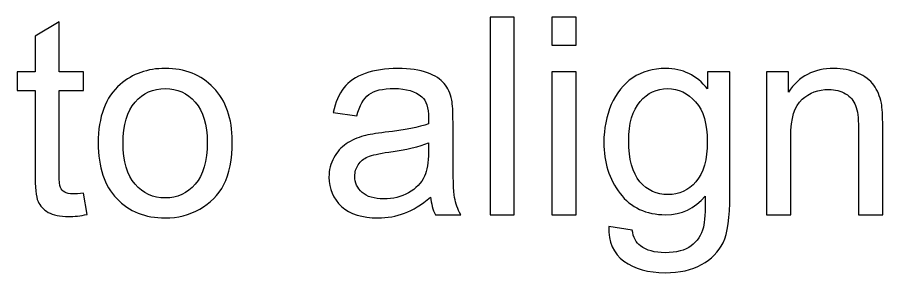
# Model space of a CAD drawing. Header units: centimetres. Extents: x -233 to -82, y 123 to 153.
# Drawn here: x -161.864 to -160.757, y 149.062 to 149.388 of the extents above; entities that cross this region are included whole.
import ezdxf

# ---------------------------------------------------------------- set-up
doc = ezdxf.new("R2010")
doc.units = ezdxf.units.CM
doc.header["$MEASUREMENT"] = 0
doc.layers.add('layer 1', color=7, linetype='Continuous')

msp = doc.modelspace()

# ---------------------------------------------------------------- linework, layer by layer
at = {"layer": 'layer 1'}
for points, knots in [([(-161.7789, 149.16365), (-161.7789, 149.16365), (-161.7745, 149.13625), (-161.7745, 149.13625), (-161.7745, 149.13625), (-161.7832, 149.13445), (-161.791, 149.13355), (-161.7979, 149.13355), (-161.7979, 149.13355), (-161.8092, 149.13355), (-161.8179, 149.13535), (-161.8241, 149.13895), (-161.8241, 149.13895), (-161.8303, 149.14245), (-161.8347, 149.14715), (-161.8372, 149.15295), (-161.8372, 149.15295), (-161.8397, 149.15875), (-161.841, 149.17095), (-161.841, 149.18955), (-161.841, 149.18955), (-161.841, 149.18955), (-161.841, 149.29475), (-161.841, 149.29475), (-161.841, 149.29475), (-161.841, 149.29475), (-161.8637, 149.29475), (-161.8637, 149.29475), (-161.8637, 149.29475), (-161.8637, 149.29475), (-161.8637, 149.31885), (-161.8637, 149.31885), (-161.8637, 149.31885), (-161.8637, 149.31885), (-161.841, 149.31885), (-161.841, 149.31885), (-161.841, 149.31885), (-161.841, 149.31885), (-161.841, 149.36415), (-161.841, 149.36415), (-161.841, 149.36415), (-161.841, 149.36415), (-161.8101, 149.38275), (-161.8101, 149.38275), (-161.8101, 149.38275), (-161.8101, 149.38275), (-161.8101, 149.31885), (-161.8101, 149.31885), (-161.8101, 149.31885), (-161.8101, 149.31885), (-161.7789, 149.31885), (-161.7789, 149.31885), (-161.7789, 149.31885), (-161.7789, 149.31885), (-161.7789, 149.29475), (-161.7789, 149.29475), (-161.7789, 149.29475), (-161.7789, 149.29475), (-161.8101, 149.29475), (-161.8101, 149.29475), (-161.8101, 149.29475), (-161.8101, 149.29475), (-161.8101, 149.18775), (-161.8101, 149.18775), (-161.8101, 149.18775), (-161.8101, 149.17895), (-161.8096, 149.17325), (-161.8085, 149.17075), (-161.8085, 149.17075), (-161.8074, 149.16825), (-161.8056, 149.16625), (-161.8031, 149.16475), (-161.8031, 149.16475), (-161.8006, 149.16325), (-161.7971, 149.16245), (-161.7926, 149.16245), (-161.7926, 149.16245), (-161.7891, 149.16245), (-161.7846, 149.16285), (-161.7789, 149.16365)], [0, 0, 0, 0, 0.047619, 0.047619, 0.047619, 0.047619, 0.0952381, 0.0952381, 0.0952381, 0.0952381, 0.1428571, 0.1428571, 0.1428571, 0.1428571, 0.1904762, 0.1904762, 0.1904762, 0.1904762, 0.2380952, 0.2380952, 0.2380952, 0.2380952, 0.2857143, 0.2857143, 0.2857143, 0.2857143, 0.3333333, 0.3333333, 0.3333333, 0.3333333, 0.3809524, 0.3809524, 0.3809524, 0.3809524, 0.4285714, 0.4285714, 0.4285714, 0.4285714, 0.4761905, 0.4761905, 0.4761905, 0.4761905, 0.5238095, 0.5238095, 0.5238095, 0.5238095, 0.5714286, 0.5714286, 0.5714286, 0.5714286, 0.6190476, 0.6190476, 0.6190476, 0.6190476, 0.6666667, 0.6666667, 0.6666667, 0.6666667, 0.7142857, 0.7142857, 0.7142857, 0.7142857, 0.7619048, 0.7619048, 0.7619048, 0.7619048, 0.8095238, 0.8095238, 0.8095238, 0.8095238, 0.8571429, 0.8571429, 0.8571429, 0.8571429, 0.9047619, 0.9047619, 0.9047619, 0.9047619, 1, 1, 1, 1]), ([(-161.2589, 149.13595), (-161.2589, 149.13595), (-161.2589, 149.38845), (-161.2589, 149.38845), (-161.2589, 149.38845), (-161.2589, 149.38845), (-161.2279, 149.38845), (-161.2279, 149.38845), (-161.2279, 149.38845), (-161.2279, 149.38845), (-161.2279, 149.13595), (-161.2279, 149.13595), (-161.2279, 149.13595), (-161.2279, 149.13595), (-161.2589, 149.13595), (-161.2589, 149.13595)], [0, 0, 0, 0, 0.2, 0.2, 0.2, 0.2, 0.4, 0.4, 0.4, 0.4, 0.6, 0.6, 0.6, 0.6, 1, 1, 1, 1]), ([(-161.1797, 149.35285), (-161.1797, 149.35285), (-161.1797, 149.38845), (-161.1797, 149.38845), (-161.1797, 149.38845), (-161.1797, 149.38845), (-161.1487, 149.38845), (-161.1487, 149.38845), (-161.1487, 149.38845), (-161.1487, 149.38845), (-161.1487, 149.35285), (-161.1487, 149.35285), (-161.1487, 149.35285), (-161.1487, 149.35285), (-161.1797, 149.35285), (-161.1797, 149.35285)], [0, 0, 0, 0, 0.2, 0.2, 0.2, 0.2, 0.4, 0.4, 0.4, 0.4, 0.6, 0.6, 0.6, 0.6, 1, 1, 1, 1]), ([(-161.7602, 149.22745), (-161.7602, 149.26135), (-161.7508, 149.28635), (-161.7319, 149.30265), (-161.7319, 149.30265), (-161.7162, 149.31625), (-161.697, 149.32305), (-161.6744, 149.32305), (-161.6744, 149.32305), (-161.6493, 149.32305), (-161.6287, 149.31485), (-161.6127, 149.29835), (-161.6127, 149.29835), (-161.5968, 149.28185), (-161.5888, 149.25905), (-161.5888, 149.23005), (-161.5888, 149.23005), (-161.5888, 149.20645), (-161.5923, 149.18795), (-161.5994, 149.17445), (-161.5994, 149.17445), (-161.6065, 149.16095), (-161.6167, 149.15055), (-161.6302, 149.14305), (-161.6302, 149.14305), (-161.6437, 149.13555), (-161.6585, 149.13185), (-161.6744, 149.13185), (-161.6744, 149.13185), (-161.7, 149.13185), (-161.7207, 149.14005), (-161.7365, 149.15645), (-161.7365, 149.15645), (-161.7523, 149.17285), (-161.7602, 149.19655), (-161.7602, 149.22745)], [0, 0, 0, 0, 0.1, 0.1, 0.1, 0.1, 0.2, 0.2, 0.2, 0.2, 0.3, 0.3, 0.3, 0.3, 0.4, 0.4, 0.4, 0.4, 0.5, 0.5, 0.5, 0.5, 0.6, 0.6, 0.6, 0.6, 0.7, 0.7, 0.7, 0.7, 0.8, 0.8, 0.8, 0.8, 1, 1, 1, 1]), ([(-161.3351, 149.15855), (-161.3466, 149.14875), (-161.3576, 149.14185), (-161.3682, 149.13785), (-161.3682, 149.13785), (-161.3789, 149.13385), (-161.3903, 149.13185), (-161.4024, 149.13185), (-161.4024, 149.13185), (-161.4225, 149.13185), (-161.438, 149.13675), (-161.4488, 149.14655), (-161.4488, 149.14655), (-161.4596, 149.15635), (-161.465, 149.16885), (-161.465, 149.18415), (-161.465, 149.18415), (-161.465, 149.19315), (-161.4629, 149.20135), (-161.4588, 149.20875), (-161.4588, 149.20875), (-161.4547, 149.21615), (-161.4494, 149.22205), (-161.4428, 149.22655), (-161.4428, 149.22655), (-161.4362, 149.23105), (-161.4288, 149.23445), (-161.4205, 149.23675), (-161.4205, 149.23675), (-161.4144, 149.23835), (-161.4053, 149.23985), (-161.393, 149.24135), (-161.393, 149.24135), (-161.3679, 149.24435), (-161.3495, 149.24795), (-161.3377, 149.25205), (-161.3377, 149.25205), (-161.3376, 149.25635), (-161.3375, 149.25905), (-161.3375, 149.26015), (-161.3375, 149.26015), (-161.3375, 149.27275), (-161.3404, 149.28165), (-161.3463, 149.28685), (-161.3463, 149.28685), (-161.3542, 149.29385), (-161.366, 149.29735), (-161.3816, 149.29735), (-161.3816, 149.29735), (-161.3962, 149.29735), (-161.407, 149.29485), (-161.4139, 149.28975), (-161.4139, 149.28975), (-161.4208, 149.28465), (-161.426, 149.27555), (-161.4293, 149.26255), (-161.4293, 149.26255), (-161.4293, 149.26255), (-161.4596, 149.26665), (-161.4596, 149.26665), (-161.4596, 149.26665), (-161.4569, 149.27965), (-161.4523, 149.29015), (-161.446, 149.29815), (-161.446, 149.29815), (-161.4397, 149.30605), (-161.4305, 149.31225), (-161.4186, 149.31655), (-161.4186, 149.31655), (-161.4067, 149.32085), (-161.3928, 149.32305), (-161.3771, 149.32305), (-161.3771, 149.32305), (-161.3615, 149.32305), (-161.3488, 149.32125), (-161.339, 149.31755), (-161.339, 149.31755), (-161.3293, 149.31385), (-161.3221, 149.30915), (-161.3175, 149.30365), (-161.3175, 149.30365), (-161.3129, 149.29805), (-161.3097, 149.29105), (-161.3079, 149.28255), (-161.3079, 149.28255), (-161.3068, 149.27725), (-161.3063, 149.26775), (-161.3063, 149.25395), (-161.3063, 149.25395), (-161.3063, 149.25395), (-161.3063, 149.21265), (-161.3063, 149.21265), (-161.3063, 149.21265), (-161.3063, 149.18375), (-161.3056, 149.16555), (-161.3043, 149.15795), (-161.3043, 149.15795), (-161.303, 149.15025), (-161.3004, 149.14295), (-161.2965, 149.13595), (-161.2965, 149.13595), (-161.2965, 149.13595), (-161.3289, 149.13595), (-161.3289, 149.13595), (-161.3289, 149.13595), (-161.3321, 149.14235), (-161.3342, 149.14985), (-161.3351, 149.15855)], [0, 0, 0, 0, 0.0357143, 0.0357143, 0.0357143, 0.0357143, 0.0714286, 0.0714286, 0.0714286, 0.0714286, 0.1071429, 0.1071429, 0.1071429, 0.1071429, 0.1428571, 0.1428571, 0.1428571, 0.1428571, 0.1785714, 0.1785714, 0.1785714, 0.1785714, 0.2142857, 0.2142857, 0.2142857, 0.2142857, 0.25, 0.25, 0.25, 0.25, 0.2857143, 0.2857143, 0.2857143, 0.2857143, 0.3214286, 0.3214286, 0.3214286, 0.3214286, 0.3571429, 0.3571429, 0.3571429, 0.3571429, 0.3928571, 0.3928571, 0.3928571, 0.3928571, 0.4285714, 0.4285714, 0.4285714, 0.4285714, 0.4642857, 0.4642857, 0.4642857, 0.4642857, 0.5, 0.5, 0.5, 0.5, 0.5357143, 0.5357143, 0.5357143, 0.5357143, 0.5714286, 0.5714286, 0.5714286, 0.5714286, 0.6071429, 0.6071429, 0.6071429, 0.6071429, 0.6428571, 0.6428571, 0.6428571, 0.6428571, 0.6785714, 0.6785714, 0.6785714, 0.6785714, 0.7142857, 0.7142857, 0.7142857, 0.7142857, 0.75, 0.75, 0.75, 0.75, 0.7857143, 0.7857143, 0.7857143, 0.7857143, 0.8214286, 0.8214286, 0.8214286, 0.8214286, 0.8571429, 0.8571429, 0.8571429, 0.8571429, 0.8928571, 0.8928571, 0.8928571, 0.8928571, 0.9285714, 0.9285714, 0.9285714, 0.9285714, 1, 1, 1, 1]), ([(-161.1797, 149.13595), (-161.1797, 149.13595), (-161.1797, 149.31885), (-161.1797, 149.31885), (-161.1797, 149.31885), (-161.1797, 149.31885), (-161.1487, 149.31885), (-161.1487, 149.31885), (-161.1487, 149.31885), (-161.1487, 149.31885), (-161.1487, 149.13595), (-161.1487, 149.13595), (-161.1487, 149.13595), (-161.1487, 149.13595), (-161.1797, 149.13595), (-161.1797, 149.13595)], [0, 0, 0, 0, 0.2, 0.2, 0.2, 0.2, 0.4, 0.4, 0.4, 0.4, 0.6, 0.6, 0.6, 0.6, 1, 1, 1, 1]), ([(-161.1071, 149.12075), (-161.1071, 149.12075), (-161.077, 149.11635), (-161.077, 149.11635), (-161.077, 149.11635), (-161.0757, 149.10705), (-161.0722, 149.10025), (-161.0665, 149.09595), (-161.0665, 149.09595), (-161.0588, 149.09025), (-161.0483, 149.08735), (-161.035, 149.08735), (-161.035, 149.08735), (-161.0206, 149.08735), (-161.0095, 149.09025), (-161.0017, 149.09595), (-161.0017, 149.09595), (-160.9939, 149.10165), (-160.9886, 149.10975), (-160.9859, 149.12015), (-160.9859, 149.12015), (-160.9843, 149.12645), (-160.9835, 149.13965), (-160.9836, 149.15985), (-160.9836, 149.15985), (-160.9971, 149.14395), (-161.014, 149.13595), (-161.0343, 149.13595), (-161.0343, 149.13595), (-161.0594, 149.13595), (-161.0789, 149.14505), (-161.0926, 149.16315), (-161.0926, 149.16315), (-161.1064, 149.18125), (-161.1133, 149.20305), (-161.1133, 149.22845), (-161.1133, 149.22845), (-161.1133, 149.24595), (-161.1101, 149.26205), (-161.1038, 149.27685), (-161.1038, 149.27685), (-161.0975, 149.29155), (-161.0884, 149.30295), (-161.0764, 149.31105), (-161.0764, 149.31105), (-161.0644, 149.31905), (-161.0503, 149.32305), (-161.0341, 149.32305), (-161.0341, 149.32305), (-161.0125, 149.32305), (-160.9947, 149.31435), (-160.9807, 149.29685), (-160.9807, 149.29685), (-160.9807, 149.29685), (-160.9807, 149.31885), (-160.9807, 149.31885), (-160.9807, 149.31885), (-160.9807, 149.31885), (-160.9521, 149.31885), (-160.9521, 149.31885), (-160.9521, 149.31885), (-160.9521, 149.31885), (-160.9521, 149.16075), (-160.9521, 149.16075), (-160.9521, 149.16075), (-160.9521, 149.13225), (-160.955, 149.11205), (-160.9608, 149.10015), (-160.9608, 149.10015), (-160.9666, 149.08825), (-160.9758, 149.07895), (-160.9883, 149.07205), (-160.9883, 149.07205), (-161.0009, 149.06515), (-161.0164, 149.06175), (-161.0348, 149.06175), (-161.0348, 149.06175), (-161.0566, 149.06175), (-161.0742, 149.06665), (-161.0876, 149.07645), (-161.0876, 149.07645), (-161.1011, 149.08625), (-161.1076, 149.10105), (-161.1071, 149.12075)], [0, 0, 0, 0, 0.0454545, 0.0454545, 0.0454545, 0.0454545, 0.0909091, 0.0909091, 0.0909091, 0.0909091, 0.1363636, 0.1363636, 0.1363636, 0.1363636, 0.1818182, 0.1818182, 0.1818182, 0.1818182, 0.2272727, 0.2272727, 0.2272727, 0.2272727, 0.2727273, 0.2727273, 0.2727273, 0.2727273, 0.3181818, 0.3181818, 0.3181818, 0.3181818, 0.3636364, 0.3636364, 0.3636364, 0.3636364, 0.4090909, 0.4090909, 0.4090909, 0.4090909, 0.4545455, 0.4545455, 0.4545455, 0.4545455, 0.5, 0.5, 0.5, 0.5, 0.5454545, 0.5454545, 0.5454545, 0.5454545, 0.5909091, 0.5909091, 0.5909091, 0.5909091, 0.6363636, 0.6363636, 0.6363636, 0.6363636, 0.6818182, 0.6818182, 0.6818182, 0.6818182, 0.7272727, 0.7272727, 0.7272727, 0.7272727, 0.7727273, 0.7727273, 0.7727273, 0.7727273, 0.8181818, 0.8181818, 0.8181818, 0.8181818, 0.8636364, 0.8636364, 0.8636364, 0.8636364, 0.9090909, 0.9090909, 0.9090909, 0.9090909, 1, 1, 1, 1]), ([(-160.9052, 149.13595), (-160.9052, 149.13595), (-160.9052, 149.31885), (-160.9052, 149.31885), (-160.9052, 149.31885), (-160.9052, 149.31885), (-160.8773, 149.31885), (-160.8773, 149.31885), (-160.8773, 149.31885), (-160.8773, 149.31885), (-160.8773, 149.29285), (-160.8773, 149.29285), (-160.8773, 149.29285), (-160.8639, 149.31295), (-160.8445, 149.32305), (-160.8191, 149.32305), (-160.8191, 149.32305), (-160.8081, 149.32305), (-160.798, 149.32105), (-160.7887, 149.31715), (-160.7887, 149.31715), (-160.7794, 149.31315), (-160.7725, 149.30795), (-160.7679, 149.30155), (-160.7679, 149.30155), (-160.7634, 149.29505), (-160.7602, 149.28745), (-160.7583, 149.27855), (-160.7583, 149.27855), (-160.7572, 149.27285), (-160.7566, 149.26275), (-160.7566, 149.24845), (-160.7566, 149.24845), (-160.7566, 149.24845), (-160.7566, 149.13595), (-160.7566, 149.13595), (-160.7566, 149.13595), (-160.7566, 149.13595), (-160.7876, 149.13595), (-160.7876, 149.13595), (-160.7876, 149.13595), (-160.7876, 149.13595), (-160.7876, 149.24725), (-160.7876, 149.24725), (-160.7876, 149.24725), (-160.7876, 149.25985), (-160.7888, 149.26925), (-160.7912, 149.27555), (-160.7912, 149.27555), (-160.7936, 149.28185), (-160.7979, 149.28685), (-160.804, 149.29055), (-160.804, 149.29055), (-160.8102, 149.29425), (-160.8174, 149.29615), (-160.8257, 149.29615), (-160.8257, 149.29615), (-160.8389, 149.29615), (-160.8503, 149.29195), (-160.8598, 149.28355), (-160.8598, 149.28355), (-160.8694, 149.27515), (-160.8742, 149.25925), (-160.8742, 149.23585), (-160.8742, 149.23585), (-160.8742, 149.23585), (-160.8742, 149.13595), (-160.8742, 149.13595), (-160.8742, 149.13595), (-160.8742, 149.13595), (-160.9052, 149.13595), (-160.9052, 149.13595)], [0, 0, 0, 0, 0.0526316, 0.0526316, 0.0526316, 0.0526316, 0.1052632, 0.1052632, 0.1052632, 0.1052632, 0.1578947, 0.1578947, 0.1578947, 0.1578947, 0.2105263, 0.2105263, 0.2105263, 0.2105263, 0.2631579, 0.2631579, 0.2631579, 0.2631579, 0.3157895, 0.3157895, 0.3157895, 0.3157895, 0.3684211, 0.3684211, 0.3684211, 0.3684211, 0.4210526, 0.4210526, 0.4210526, 0.4210526, 0.4736842, 0.4736842, 0.4736842, 0.4736842, 0.5263158, 0.5263158, 0.5263158, 0.5263158, 0.5789474, 0.5789474, 0.5789474, 0.5789474, 0.6315789, 0.6315789, 0.6315789, 0.6315789, 0.6842105, 0.6842105, 0.6842105, 0.6842105, 0.7368421, 0.7368421, 0.7368421, 0.7368421, 0.7894737, 0.7894737, 0.7894737, 0.7894737, 0.8421053, 0.8421053, 0.8421053, 0.8421053, 0.8947368, 0.8947368, 0.8947368, 0.8947368, 1, 1, 1, 1]), ([(-161.7283, 149.22745), (-161.7283, 149.20395), (-161.7232, 149.18645), (-161.713, 149.17485), (-161.713, 149.17485), (-161.7028, 149.16315), (-161.6899, 149.15735), (-161.6744, 149.15735), (-161.6744, 149.15735), (-161.659, 149.15735), (-161.6462, 149.16325), (-161.636, 149.17495), (-161.636, 149.17495), (-161.6258, 149.18665), (-161.6207, 149.20445), (-161.6207, 149.22845), (-161.6207, 149.22845), (-161.6207, 149.25105), (-161.6258, 149.26815), (-161.6361, 149.27985), (-161.6361, 149.27985), (-161.6464, 149.29155), (-161.6591, 149.29735), (-161.6744, 149.29735), (-161.6744, 149.29735), (-161.6899, 149.29735), (-161.7028, 149.29155), (-161.713, 149.27995), (-161.713, 149.27995), (-161.7232, 149.26835), (-161.7283, 149.25085), (-161.7283, 149.22745)], [0, 0, 0, 0, 0.1111111, 0.1111111, 0.1111111, 0.1111111, 0.2222222, 0.2222222, 0.2222222, 0.2222222, 0.3333333, 0.3333333, 0.3333333, 0.3333333, 0.4444444, 0.4444444, 0.4444444, 0.4444444, 0.5555556, 0.5555556, 0.5555556, 0.5555556, 0.6666667, 0.6666667, 0.6666667, 0.6666667, 0.7777778, 0.7777778, 0.7777778, 0.7777778, 1, 1, 1, 1]), ([(-161.0815, 149.23065), (-161.0815, 149.20665), (-161.0767, 149.18915), (-161.0672, 149.17815), (-161.0672, 149.17815), (-161.0577, 149.16715), (-161.0457, 149.16165), (-161.0313, 149.16165), (-161.0313, 149.16165), (-161.0171, 149.16165), (-161.0052, 149.16715), (-160.9955, 149.17815), (-160.9955, 149.17815), (-160.9858, 149.18905), (-160.981, 149.20625), (-160.981, 149.22965), (-160.981, 149.22965), (-160.981, 149.25205), (-160.986, 149.26895), (-160.9959, 149.28035), (-160.9959, 149.28035), (-161.0058, 149.29165), (-161.0178, 149.29735), (-161.0319, 149.29735), (-161.0319, 149.29735), (-161.0456, 149.29735), (-161.0573, 149.29175), (-161.067, 149.28055), (-161.067, 149.28055), (-161.0767, 149.26935), (-161.0815, 149.25275), (-161.0815, 149.23065)], [0, 0, 0, 0, 0.1111111, 0.1111111, 0.1111111, 0.1111111, 0.2222222, 0.2222222, 0.2222222, 0.2222222, 0.3333333, 0.3333333, 0.3333333, 0.3333333, 0.4444444, 0.4444444, 0.4444444, 0.4444444, 0.5555556, 0.5555556, 0.5555556, 0.5555556, 0.6666667, 0.6666667, 0.6666667, 0.6666667, 0.7777778, 0.7777778, 0.7777778, 0.7777778, 1, 1, 1, 1]), ([(-161.3377, 149.22775), (-161.3489, 149.22315), (-161.3658, 149.21925), (-161.3883, 149.21605), (-161.3883, 149.21605), (-161.401, 149.21415), (-161.41, 149.21215), (-161.4153, 149.20985), (-161.4153, 149.20985), (-161.4206, 149.20755), (-161.4247, 149.20425), (-161.4276, 149.19985), (-161.4276, 149.19985), (-161.4305, 149.19535), (-161.4319, 149.19045), (-161.4319, 149.18505), (-161.4319, 149.18505), (-161.4319, 149.17675), (-161.4288, 149.16995), (-161.4225, 149.16445), (-161.4225, 149.16445), (-161.4162, 149.15895), (-161.4071, 149.15615), (-161.395, 149.15615), (-161.395, 149.15615), (-161.3831, 149.15615), (-161.3724, 149.15875), (-161.3631, 149.16395), (-161.3631, 149.16395), (-161.3538, 149.16915), (-161.347, 149.17625), (-161.3427, 149.18535), (-161.3427, 149.18535), (-161.3394, 149.19235), (-161.3377, 149.20265), (-161.3377, 149.21635), (-161.3377, 149.21635), (-161.3377, 149.21635), (-161.3377, 149.22775), (-161.3377, 149.22775)], [0, 0, 0, 0, 0.0909091, 0.0909091, 0.0909091, 0.0909091, 0.1818182, 0.1818182, 0.1818182, 0.1818182, 0.2727273, 0.2727273, 0.2727273, 0.2727273, 0.3636364, 0.3636364, 0.3636364, 0.3636364, 0.4545455, 0.4545455, 0.4545455, 0.4545455, 0.5454545, 0.5454545, 0.5454545, 0.5454545, 0.6363636, 0.6363636, 0.6363636, 0.6363636, 0.7272727, 0.7272727, 0.7272727, 0.7272727, 0.8181818, 0.8181818, 0.8181818, 0.8181818, 1, 1, 1, 1])]:
    msp.add_open_spline(points, degree=3, knots=knots, dxfattribs=at)

doc.saveas('drawing.dxf')
